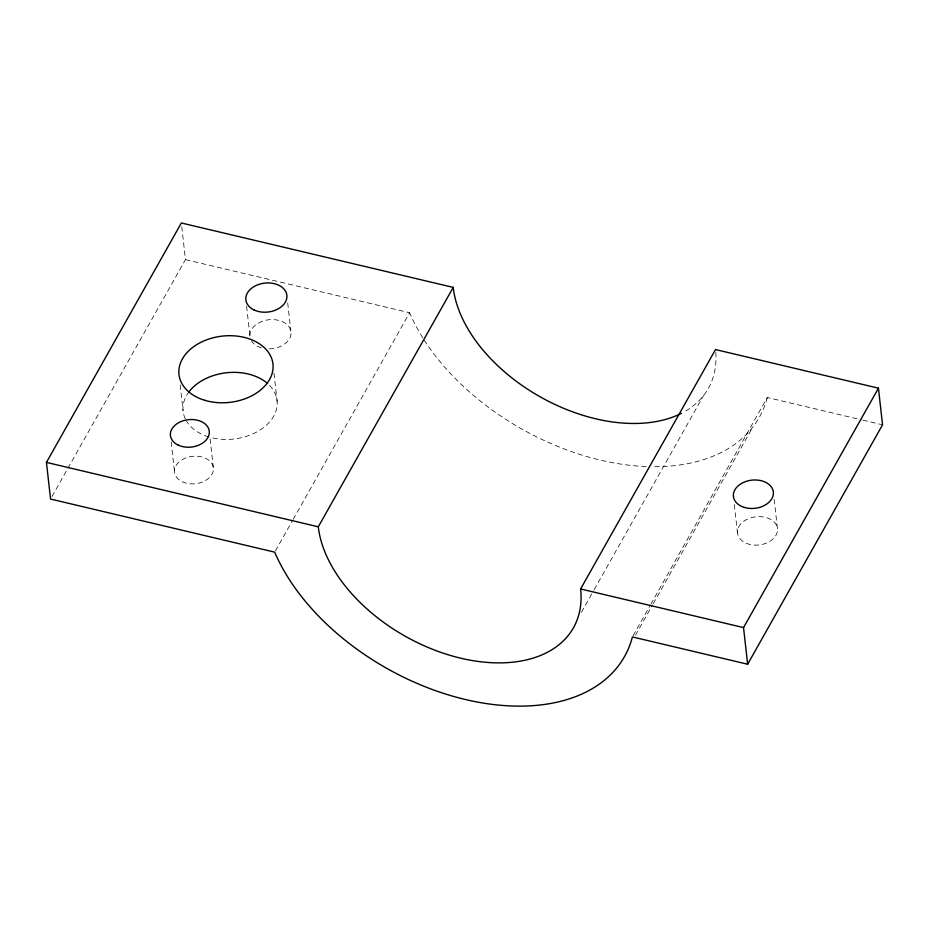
<?xml version="1.0" encoding="UTF-8"?>
<svg xmlns="http://www.w3.org/2000/svg" width="929" height="929" viewBox="0 0 929 929"><rect width="100%" height="100%" fill="white"/><g stroke="black" fill="none" stroke-linecap="round" stroke-linejoin="round"><path stroke-width="0.7" stroke-dasharray="4.64 3.48" d="M51.978 496.527L185.463 259.621L181.666 225.793M275.414 550.897L292.461 520.658M293.169 519.392L409.608 312.736L185.463 259.621M581.438 612.281L593.503 590.856M594.212 589.601L703.555 395.545M633.125 635.668L650.161 605.429M650.881 604.164L767.319 397.507L861.473 419.827M635.494 635.192L652.53 604.953M653.25 603.687L752.653 427.282M862.878 420.152L882.55 424.82M774.171 499.372L777.48 528.973A20.09 14.167 -6.4 0 1 748.437 544.057A20.09 14.167 -6.4 0 1 746.533 519.578A20.09 14.167 -6.4 0 1 777.48 528.973M734.316 504.586L737.475 532.77M287.7 302.97L290.858 331.165M273.985 373.249L277.144 401.433M246.603 306.28L250.075 337.285A20.635 14.55 -6.4 0 1 269.549 319.692A20.635 14.55 -6.4 0 1 291.021 333.697A20.635 14.55 -6.4 0 1 267.807 348.851M210.093 438.929L213.252 467.124M180.18 384.978L183.013 410.339M171.168 441.914L174.64 472.919M767.319 397.507A200.954 127.006 29.4 0 1 652.123 466.706M646.236 466.555A200.954 127.006 29.4 0 1 423.531 339.004M422.753 337.75A200.954 127.006 29.4 0 1 409.608 312.736M715.783 352.439A142.334 89.962 29.4 0 1 682.687 412.673M269.561 385.407A47.286 33.339 -6.4 0 1 265.624 425.865A47.286 33.339 -6.4 0 1 209.989 437.269M208.77 436.92A47.286 33.339 -6.4 0 1 186.497 421.069M185.289 418.805A47.286 33.339 -6.4 0 1 188.041 393.118M261.397 347.829A20.635 14.55 -6.4 0 1 251.469 340.897M182.107 481.663A19.532 13.772 -6.4 0 0 213.264 470.736A19.532 13.772 -6.4 0 0 186.474 457.683A19.532 13.772 -6.4 0 0 182.107 481.663"/><path stroke-width="1.39" d="M46.45 462.398L318.299 526.813A142.334 89.962 29.4 0 0 460.691 658.185A142.334 89.962 29.4 0 0 580.602 588.974L715.516 349.559L878.439 388.171L882.55 424.82L747.648 664.235L632.417 636.934A200.954 127.006 29.4 0 1 465.324 699.491A200.954 127.006 29.4 0 1 274.705 552.163L50.561 499.047L46.45 462.398L181.352 222.972L453.213 287.398A142.334 89.962 29.4 0 0 541.99 397.844A142.334 89.962 29.4 0 0 681.48 413.3M318.299 526.813L453.213 287.398M747.648 664.235L743.537 627.586L878.439 388.171M580.602 588.974L743.537 627.586M188.761 392.119A47.286 33.339 -6.4 0 1 267.54 383.491M744.326 507.408A20.09 14.167 -6.4 0 0 773.381 492.324A20.09 14.167 -6.4 0 0 742.422 482.941A20.09 14.167 -6.4 0 0 744.326 507.408M204.659 400.271A47.286 33.339 -6.4 0 0 273.045 364.795A47.286 33.339 -6.4 0 0 200.223 342.673A47.286 33.339 -6.4 0 0 204.659 400.271M253.861 309.868A20.635 14.55 -6.4 0 0 286.759 298.325A20.635 14.55 -6.4 0 0 258.459 284.541A20.635 14.55 -6.4 0 0 253.861 309.868M178.008 445.014A19.532 13.772 -6.4 0 0 209.153 434.087A19.532 13.772 -6.4 0 0 182.363 421.034A19.532 13.772 -6.4 0 0 178.008 445.014"/></g></svg>
